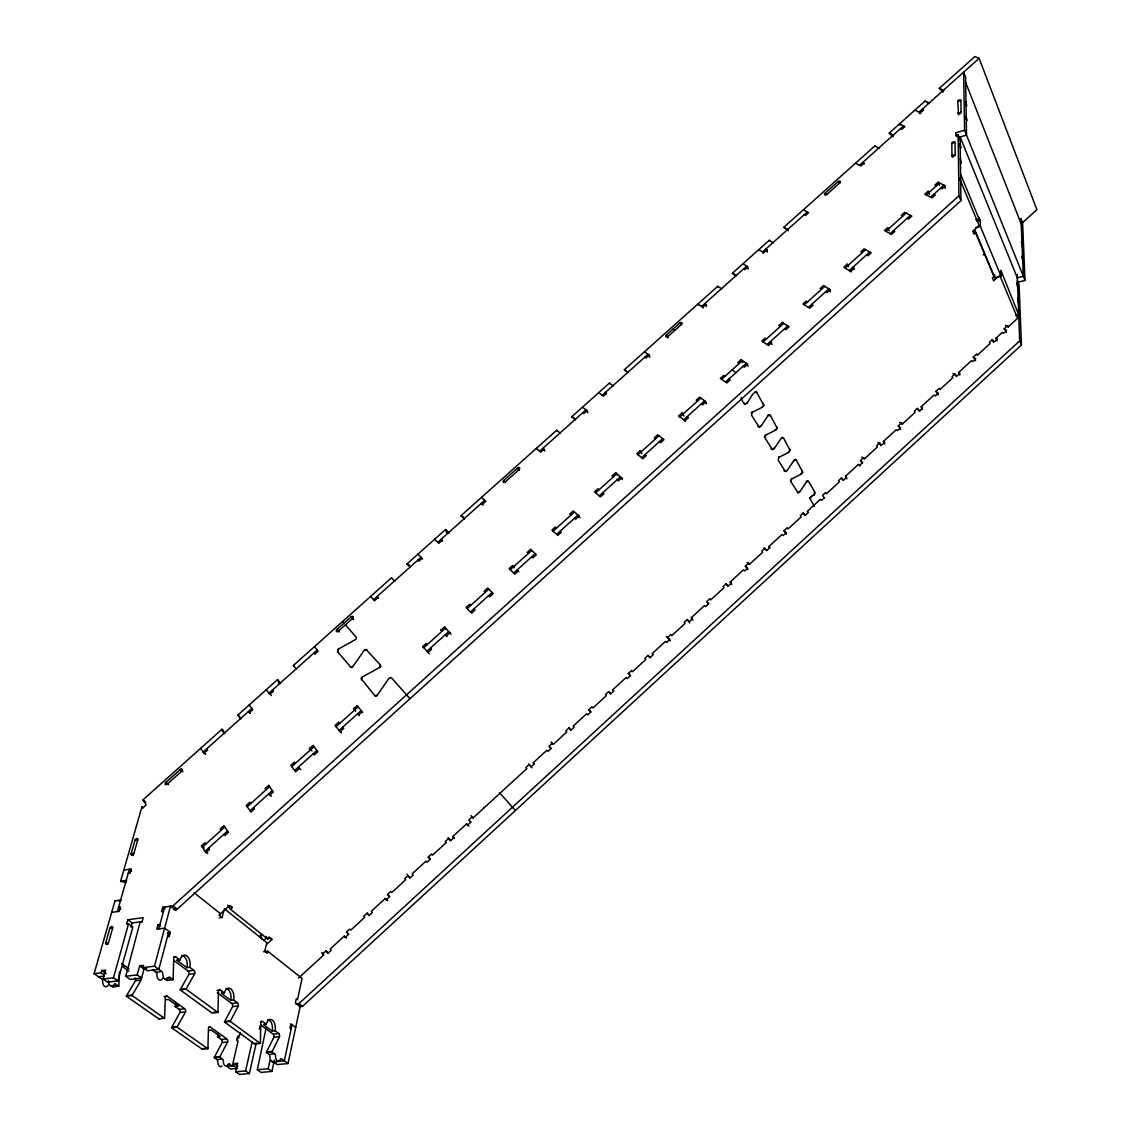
<?xml version="1.0" encoding="UTF-8"?>
<svg xmlns="http://www.w3.org/2000/svg" width="1131" height="1131" viewBox="0 0 1131 1131"><rect width="100%" height="100%" fill="white"/><g stroke="black" fill="none" stroke-linecap="round" stroke-linejoin="round"><path stroke-width="1.5" d="M174.117 960.714L188.114 971.077A2.432 1.484 87.3 0 1 188.934 974.314L180.451 989.328A2.46 1.513 87.8 0 0 180.225 989.922L212.105 1013.065L217.887 1012.429A2.418 1.442 88 0 0 217.986 1011.75L218.495 991.251A2.403 1.428 87.5 0 1 220.361 990.063L224.348 993.032A8.369 4.948 87.5 0 1 230.781 988.876A8.369 4.948 87.5 0 1 233.594 999.917L237.51 1002.844A2.389 1.4 87.6 0 1 238.302 1005.982L230.47 1020.855A2.403 1.414 88.1 0 0 230.257 1021.449L224.504 1022.071A2.403 1.428 88.1 0 1 224.701 1021.477L232.59 1006.618A2.375 1.4 87.7 0 0 231.784 1003.48L217.251 992.693M175.545 1003.395A8.256 5.104 88.2 0 1 175.164 1006.519L179.179 1009.389A2.347 1.442 88.4 0 1 179.956 1012.471L171.756 1027.188A2.375 1.456 88.9 0 0 171.544 1027.768L202.308 1049.271L207.85 1048.706A2.333 1.4 89 0 0 207.934 1048.055L208.457 1028.249A2.319 1.385 88.5 0 1 210.267 1027.047L226.85 1038.922A2.304 1.357 88.6 0 1 227.614 1041.948L219.994 1056.524A2.319 1.371 89 0 0 219.796 1057.089L214.282 1057.641A2.319 1.371 89.1 0 1 214.48 1057.061L222.128 1042.499A2.29 1.357 88.6 0 0 221.365 1039.488L217.562 1036.774A8.058 4.821 88.5 0 0 217.901 1033.706M165.098 978.937L167.105 980.393L173.001 979.686A2.488 1.541 87.6 0 0 173.1 978.994L173.792 958.028A2.46 1.527 87 0 1 175.786 956.854L180.013 960.007A8.567 5.259 87.1 0 1 186.869 955.907A8.567 5.259 87.1 0 1 189.782 967.288L193.924 970.37A2.446 1.484 87.2 0 1 194.744 973.607L186.304 988.635A2.46 1.499 87.7 0 0 186.092 989.229L180.225 989.922M171.544 1027.768L177.143 1027.174A2.375 1.456 88.8 0 1 177.355 1026.58L185.541 1011.863A2.347 1.442 88.3 0 0 184.749 1008.753L167.247 996.227A2.375 1.47 88.2 0 0 165.324 997.401L164.631 1017.646A2.389 1.484 88.7 0 1 164.518 1018.31L158.891 1018.932L126.389 996.227A2.432 1.555 88.6 0 1 126.63 995.633L135.437 980.775A2.403 1.527 88 0 0 134.872 977.82M119.448 971.727L118.854 985.511A2.446 1.583 88.3 0 1 118.741 986.204L113.015 986.882L110.965 985.454M814.334 506.349L810.05 498.601L810.828 496.862L814.377 494.586L815.041 492.48L808.651 481.467L806.46 481.933L799.843 491.716L797.977 492.805L790.767 481.467L791.799 478.979L801.328 474.045L802.727 472.136L796.394 460.26L793.948 460.444L787.261 470.369L785.366 471.471L778.114 460.176L779.005 457.306L788.689 452.343L790.102 450.407L783.599 438.22L781.111 438.39L774.339 448.47L772.416 449.573L764.98 437.98L765.871 435.053L775.71 430.077L777.153 428.112L770.465 415.6L767.935 415.756L761.092 425.991L759.127 427.094L751.507 415.19L752.398 412.207L762.393 407.217L763.849 405.223L756.257 391.75M292.095 1024.686L284.305 1060.864L273.363 1061.924L277.067 1064.596L287.995 1063.55L300.167 1006.576L295.389 1002.872L296.28 998.73L297.481 999.663L302.048 978.442L267.736 951.213L263.551 951.722M271.921 1071.396L273.801 1062.815L270.097 1060.129L268.203 1068.738L271.921 1071.396L261.063 1072.428L257.317 1069.77L266.379 1026.708M233.537 1065.755L226.836 1066.406L230.611 1069.035L237.312 1068.399L233.537 1065.755L234.032 1063.635L237.708 1063.281L235.743 1071.82L239.503 1074.45L249.357 1073.517L256.299 1042.768M259.395 1029.111L260.158 1025.69M249.357 1073.517L245.597 1070.873L252.213 1041.792M267.736 951.213L267.255 953.277L264.781 951.312L266.775 942.632L224.306 908.688M240.111 1032.334L239.037 1036.957A1.739 1.202 -53.8 0 1 237.043 1038.668M237.793 1036.053L236.817 1040.251L238.061 1041.142L232.322 1065.883L228.292 1064.144M260.625 937.924L261.53 934.022L262.703 934.969L260.059 935.309M219.273 917.891L222.128 917.51L223.938 910.158M168.901 931.364L158.835 969.352L147.341 970.766L142.973 967.613L143.58 965.351L139.65 965.832L137.19 974.894L125.753 976.293L140.06 922.274L141.983 922.005L143.185 917.651L127.845 919.757L126.63 924.098L128.538 923.843L132.85 927.038L117.878 980.916L107.53 982.175L103.091 979.064L105.635 970.073L101.79 970.554L101.154 972.801L94.113 973.678L114.994 900.813L120.649 900.007A2.389 1.541 85.8 0 1 121.031 900.403L118.204 900.813M159.952 924.508L158.001 924.762L156.813 929.173L164.631 928.127L170.314 932.439L169.141 936.85L167.727 935.775M142.973 967.613L154.48 966.185L170.47 906.2L176.097 910.554M158.764 928.904L164.645 907.02M125.753 976.293L130.164 979.432L141.587 978.032L144.033 968.998L146.648 968.673M956.359 136.384L956.034 135.579L958.169 134.971L958.918 195.804L173.001 905.846L162.708 907.288L161.535 911.628L163.472 911.36M103.091 979.064L113.453 977.792L128.538 923.843M130.942 927.293L132.143 922.953L142.35 921.567M108.534 942.547L112.676 927.986A1.88 1.188 -51.1 0 0 111.715 926.558A1.88 1.188 -51.1 0 0 109.82 928.381L105.664 942.929A1.894 1.202 -51.5 0 0 106.625 944.385A1.894 1.202 -51.5 0 0 108.534 942.547L105.664 942.929L107.855 944.512M117.355 911.558L129.401 869.23L131.648 870.983M133.896 853.467L137.798 839.796A1.795 1.131 -49 0 0 136.837 838.481A1.795 1.131 -49 0 0 135.013 840.22L131.111 853.891A1.81 1.131 -49.3 0 0 132.058 855.234A1.81 1.131 -49.3 0 0 133.896 853.467L131.111 853.891L133.189 855.545M125.909 882.463L121.045 881.417A2.361 1.527 85.1 0 1 120.621 881.19L141.926 806.855L142.944 807.704M260.922 1025.082L273.137 1034.144A2.319 1.329 87.9 0 1 273.9 1037.198L266.577 1051.901A2.347 1.343 88.4 0 0 266.379 1052.48L272.048 1051.929A2.347 1.329 88.3 0 1 272.232 1051.349L279.527 1036.618A2.333 1.315 87.9 0 0 278.763 1033.564L275.045 1030.793A8.171 4.665 87.8 0 0 272.331 1020.063A8.171 4.665 87.8 0 0 266.308 1024.276L263.466 1024.573L272.232 1031.09L275.045 1030.793M126.389 996.227L132.087 995.563A2.432 1.541 88.5 0 1 132.313 994.969L141.106 980.096A2.403 1.527 87.9 0 0 140.767 977.424M756.427 391.892C749.457 392.641 746.757 414.625 741.102 397.603M345.45 624.821L356.109 637.078A2.29 1.484 -42.5 0 1 355.671 639.425L338.339 649.152L337.448 651.583L350.723 667.078L352.957 666.385L364.408 650.141L365.921 649.378L380.228 664.802L379.507 667.544L362.076 677.13L361.142 678.572L374.743 695.65L377.316 695.084L388.923 678.402A2.361 1.583 -42.9 0 1 391.708 678.02L409.973 698.704M162.708 978.273L161.634 979.63A4.976 3.11 87.6 0 1 157.011 976.279L156.884 974.045A2.488 1.569 87.6 0 0 155.965 972.307L152.911 970.087M108.152 985.271L107.417 986.161A4.906 3.181 88.4 0 1 102.709 982.881L102.582 980.676A2.46 1.598 88.4 0 0 101.663 978.951L94.113 973.678M295.728 1003.89L298.994 1003.536L1019.695 340.869L1017.179 274.564M299.319 1006.675L302.571 1006.307L1021.434 345.012L1019.102 284.8L1017.405 280.629M298.542 978.075L323.636 955.045L321.798 952.359M346.524 938.08L344.248 936.143L330.238 948.994L331.157 950.337L327.863 953.362L326.025 950.69M387.763 900.728L385.275 898.495L371.35 911.275L372.311 912.576L369.031 915.587L367.123 912.971M454.351 838.283L452.81 836.53L466.566 823.919L468.898 826.266M470.821 821.997L468.757 819.89L471.995 816.935L473.027 817.982L526.876 768.571L525.887 767.482L529.096 764.556L532.037 767.808M528.474 763.877L531.146 766.818L534.355 763.877L533.281 762.704L546.853 750.249L547.941 751.408L551.136 748.482L549.779 747.025M551.066 742.092L553.229 744.396L566.772 731.969L565.825 730.852L569.006 727.94L570.901 730.159L574.237 727.275L573.134 726.13L586.636 713.746L587.738 714.877L590.919 711.965L588.7 709.717M613.426 690.645L612.748 689.783L626.164 677.483L627.309 678.572L630.462 675.674L628.172 673.496M692.935 620.127L691.253 617.752L704.5 605.594L705.702 606.626L708.812 603.77L707.313 602.484M731.771 584.487L730.145 582.069L743.321 569.982L744.551 570.985L747.648 568.144L745.202 566.15M747.068 562.319L749.514 564.298L762.647 552.253L761.856 551.023L764.938 548.182L766.507 550.656M769.391 547.531L768.811 546.598L781.903 534.581L783.147 535.557L786.229 532.729L783.726 530.807M846.865 478.851L845.437 476.292L858.372 464.431L860.027 465.986M861.836 457.051L864.452 458.847L877.345 447.014L876.652 445.713L879.692 442.928L881.063 445.543M884.767 444.073L883.396 441.458L896.261 429.667L897.59 430.543L900.615 427.758L897.957 426.019M899.64 422.372L902.298 424.111L915.12 412.363L914.456 411.034L917.481 408.263L918.782 410.921M922.444 409.479L921.143 406.835L933.923 395.101L935.28 395.949L938.278 393.192L935.577 391.51M959.908 375.11L958.664 372.41L971.359 360.747L972.745 361.567L975.728 358.824L972.971 357.198M997.132 340.94L995.944 338.197L1002.264 332.401L1003.664 333.193L1006.647 330.464L1003.847 328.881M1005.402 325.375L1008.202 326.944L1017.603 318.32L999.733 275.257M386.788 900.29L386.236 899.795L389.516 896.784L388.301 895.172M453.828 837.76L450.59 840.743L448.06 837.633M824.584 497.527L821.53 500.34L820.244 499.393L807.237 511.339L808.509 512.286L805.442 515.1L802.911 513.205M859.673 465.336L862.713 462.537L860.535 461.038M919.8 411.119L922.486 407.683L921.143 406.835M264.23 940.031L266.69 937.783M227.783 905.097L230.441 909.225L267.736 939.126L269.447 937.571L268.994 936.892M266.902 944.145L271.921 939.564L271.016 938.193M998.517 276.36L993.654 280.799L992.438 277.901L993.951 276.501L975.685 232.816L972.801 231.318M983.136 254.786L984.14 254.828M1021.717 223.471L1036.887 209.659L979.135 58.331L974.88 56.55L939.338 88.303A2.234 1.513 -64.5 0 0 939.592 88.713L943.169 92.106M219.046 915.092L229.593 905.535L232.194 907.628L230.441 909.225M975.685 232.816L974.116 234.244L972.844 231.191L979.093 225.521L959.342 177.906M173.792 909.593L177.214 909.126L960.954 200.639L960.106 137.077M208.613 848.066L209.504 849.438L205.884 852.703L201.445 845.875L205.05 842.637L205.941 843.995M265.983 789.89L265.05 788.59L268.613 785.381L269.249 785.96M310.431 749.825L309.456 748.566L313.004 745.371L317.896 751.705L314.347 754.914L313.358 753.642M340.685 732.308L335.087 725.48L338.621 722.299L339.229 722.907M353.579 708.826L355.601 710.862L353.579 708.826L357.099 705.645L357.707 706.267M423.277 647.186L422.697 646.55L426.175 643.412L427.249 644.585M441.514 630.759L440.949 630.108L444.426 626.984L450.407 633.374M513.714 566.659L512.583 565.571L509.148 568.667L514.831 574.124L518.267 571.028L518.804 571.692M612.733 476.49L612.239 475.798L615.632 472.744L622.191 478.455M641.305 451.693L640.075 450.718L636.711 453.757L642.875 458.663L646.253 455.623L645.023 454.634M679.137 416.675L678.671 415.954L682.021 412.928L683.28 413.875M743.039 366.274L744.354 367.165L747.676 364.168L741.116 359.7L737.794 362.683L739.108 363.574M779.528 326.223L779.103 325.474L782.398 322.505L789.113 326.802L785.819 329.785L784.462 328.909M848.49 265.022L847.091 264.216L843.839 267.156L851.162 271.977M889.122 228.405L887.708 227.642L884.47 230.554L891.553 234.428L894.805 231.502L893.377 230.724M929.498 192.03L928.056 191.295L924.833 194.193L932.071 197.897L935.309 194.984L933.853 194.249M940.695 188.057L942.165 188.806L945.389 185.894L938.094 182.232L934.885 185.131L936.341 185.866M202.336 847.232L224.815 826.973M247.222 806.799L269.546 786.667M291.798 766.62L313.98 746.644M336.077 726.724L358.117 706.875M423.757 647.724L445.501 628.129M467.16 608.605L488.762 589.152M510.279 569.755L531.74 550.429M553.116 531.16L574.421 511.961M595.669 492.819L616.833 473.748M637.941 454.733L658.977 435.774M679.943 416.887L700.838 398.055M721.663 379.295L742.417 360.591M763.114 341.944L783.741 323.353M804.297 304.833L824.796 286.369M845.225 267.962L865.583 249.612M885.884 231.332L906.115 213.095M926.275 194.928L939.55 182.968M227.529 831.016L204.994 851.332L207.722 853.566M249.993 810.771L272.373 790.583M294.682 770.48L316.92 750.433M361.157 710.551L339.074 730.456L341.534 732.888M470.468 611.998L492.112 592.488M513.686 573.035L535.189 553.653M556.622 534.327L577.983 515.072L579.991 517.814M599.274 495.873L620.495 476.745L622.432 479.544M641.645 457.673L662.724 438.672M683.732 419.728L704.684 400.855L706.465 403.753M725.551 382.024L746.361 363.277L748.072 366.232M767.101 344.573L787.77 325.94M808.382 307.363L828.91 288.843L830.479 291.911M849.381 270.394L869.796 251.987M890.139 233.65L910.413 215.371M930.615 197.147L943.918 185.159L945.29 188.368M270.394 795.701L269.744 795.121L273.32 791.898L268.613 785.381M340.078 731.7L343.612 728.52L342.608 727.261L343.527 728.18M362.782 712.389L362.174 711.781L358.64 714.962L357.622 713.732L359.446 715.57M449.841 632.724L446.349 635.876L445.275 634.717L446.971 636.64M617.102 479.798L618.318 480.816L621.711 477.749M678.671 415.954L685.004 420.675L688.355 417.65L687.082 416.703L687.775 417.791M850.781 271.2L854.046 268.245L854.428 269.022M167.091 784.25L181.54 771.342A1.753 1.103 -47.1 0 0 182.218 769.25A1.753 1.103 -47.1 0 0 180.296 769.476L165.861 782.369A1.753 1.103 -47.5 0 0 165.183 784.476A1.753 1.103 -47.5 0 0 167.091 784.25L165.861 782.369L168.533 784.645M251.874 708.473L203.156 752.016L205.757 754.335M317.231 650.042L268.994 693.176L271.468 695.565M338.409 631.112L352.476 618.53A1.697 1.089 -42.1 0 0 353.028 616.579A1.697 1.089 -42.1 0 0 351.034 616.89L336.981 629.458A1.697 1.103 -42.6 0 0 336.416 631.423A1.697 1.103 -42.6 0 0 338.409 631.112L336.981 629.458L339.286 632.045M373.541 599.699L421.029 557.258M437.711 542.343L484.732 500.312M505.373 481.848L519.087 469.591A1.668 1.074 -36.8 0 0 519.511 467.767A1.668 1.074 -36.8 0 0 517.461 468.149L503.747 480.406A1.668 1.074 -37.2 0 0 503.323 482.23A1.668 1.074 -37.2 0 0 505.373 481.848L503.747 480.406L505.401 482.555M539.628 451.241L585.915 409.846L587.823 412.645M602.173 395.313L648.035 354.328L649.83 357.184M668.152 336.331L681.541 324.371A1.654 1.046 -31.7 0 0 681.837 322.674A1.654 1.046 -31.7 0 0 679.717 323.127L666.357 335.073A1.654 1.046 -32.1 0 0 666.046 336.784A1.654 1.046 -32.1 0 0 668.152 336.331L666.357 335.073L668.124 337.971M701.559 306.473L746.7 266.11L748.34 269.093M807.28 211.964L762.563 251.93L763.368 253.443M826.917 194.405L839.965 182.741A1.654 1.004 -27.7 0 0 840.149 181.158A1.654 1.004 -27.7 0 0 837.986 181.681L824.951 193.344A1.654 1.004 -27.9 0 0 824.753 194.928A1.654 1.004 -27.9 0 0 826.917 194.405L824.951 193.344L825.404 194.263M855.503 163.217L859.503 165.282L903.542 125.909M979.135 58.331L919.008 112.082L919.687 113.666M914.894 110.145L920.394 112.718L923.49 109.961L922.104 109.311L922.613 110.513M204.654 753.826L204.004 753.246L207.454 750.164L206.605 748.934L207.581 749.811M249.965 713.308L249.329 712.714L252.764 709.646L249.216 704.924M266.294 689.67L269.885 694.335L273.306 691.281L272.401 690.108L273.334 691.013M370.6 596.475L374.517 600.787L377.895 597.776L376.906 596.701L378.461 598.412M422.598 558.94L422.047 558.29L418.696 561.287L417.692 560.241M442.617 541.042L442.065 540.392L438.743 543.375L434.629 539.275M482.994 505.26L481.424 503.267L482.485 504.256L485.793 501.287L481.537 497.343M544.506 449.926L544.011 449.247L540.731 452.174L536.306 448.413L536.914 449.233M587.54 411.458L587.06 410.751L583.794 413.663L582.663 412.758M649.675 355.897L649.222 355.176L645.985 358.06L644.797 357.212M698.407 304.918L697.898 304.041L702.789 307.293L705.984 304.423L706.408 305.158M767.412 250.615L767.002 249.866L763.835 252.694L758.774 249.64M864.324 163.967L863.957 163.175L860.832 165.974L859.503 165.282M141.926 806.855L142.69 808.071L146.168 804.947L142.958 799.871L222.015 729.241A2.319 1.711 -34.5 0 1 222.312 729.636L224.602 732.846A2.319 1.725 -34.5 0 1 224.899 733.241M240.988 718.864A2.319 1.725 -35.2 0 1 240.564 718.581L237.934 715.018L277.533 679.632L278.721 681.187M296.082 668.958A2.29 1.711 -37.7 0 0 296.492 669.241L293.325 665.523L391.467 577.828L394.45 581.009A2.248 1.711 -41.8 0 1 394.648 581.32M410.27 567.352A2.248 1.711 -43.2 0 1 410.002 567.112L406.976 563.973L445.586 529.478L448.696 532.517A2.234 1.697 -44.8 0 1 448.936 532.955M464.488 519.058A2.234 1.697 -45.7 0 1 464.106 518.733L460.967 515.736L556.65 430.247L560.001 433.017A2.22 1.668 -50.5 0 1 560.213 433.47M575.198 418.838L572.116 417.07A2.205 1.668 -51.5 0 1 571.777 416.731L609.411 383.098L612.889 385.742A2.205 1.654 -53.3 0 1 613.087 386.208M627.733 371.887L624.75 370.035A2.205 1.654 -54 0 1 624.411 369.681L717.733 286.313L721.437 288.702A2.205 1.612 -58 0 1 721.578 289.055M735.56 275.497L732.775 273.504A2.205 1.598 -58.6 0 1 732.478 273.137L769.193 240.338L773.01 242.6A2.205 1.598 -59.3 0 1 773.152 242.953M788.123 230.71L784.108 227.628A2.205 1.583 -60.6 0 1 783.825 227.26L874.843 145.927L878.886 147.949A2.22 1.527 -63.4 0 1 879.013 148.458M893.207 136.752L889.503 133.472A2.22 1.541 -62.6 0 1 889.235 133.076L925.059 101.069L929.201 102.963A2.234 1.527 -63.7 0 1 929.329 103.487M958.551 114.839L957.759 101.422L960.926 100.518L961.081 112.308A1.697 1.004 -24.9 0 1 959.512 113.821A1.697 1.004 -24.9 0 1 957.9 113.213M957.9 113.213L961.081 112.308M956.034 135.579L956.006 132.68L964.559 130.263L963.669 72.158L965.563 77.021L966.51 135.126L957.971 137.515M951.821 143.383L955.031 142.492L955.172 154.749A1.711 1.046 -25 0 1 953.56 156.304A1.711 1.046 -25 0 1 951.934 155.64L951.821 143.383A1.711 1.032 -25.3 0 1 953.419 141.842A1.711 1.032 -25.3 0 1 955.031 142.492M955.172 154.749L951.934 155.64L952.599 157.251M975.841 219.697L979.036 218.863L978.994 217.364L980.266 220.432L980.393 226.44L1001.02 276.19L994.771 277.731L974.682 229.692M977.085 221.266L980.266 220.432M975.601 227.684L980.393 226.44M1016.896 277.844L1023.329 276.261L1020.968 218.453L1022.608 222.651L1025.011 280.431L1016.981 282.411M1015.638 315.535L1018.706 314.8L1000.836 270.21L1001.02 276.19M763.708 405.69L763.354 403.979M777.011 426.868L776.474 429.441L775.23 429.723M789.254 450.958L789.975 449.205M135.013 840.22L137.798 839.796M123.802 870.078L131.281 868.961L130.093 873.132L128.213 873.415M120.621 881.19L126.234 880.37A2.361 1.527 85.1 0 0 126.672 880.582M121.045 881.417L125.258 880.795M764.302 436.849L765.786 434.431M111.686 912.349L119.25 911.303L120.466 907.005L118.571 907.274L120.72 908.872M814.377 494.586L814.433 491.801M109.82 928.381L112.676 927.986M167.388 932.821L170.314 932.439M173.58 957.137L175.786 956.854M177.482 959.145A8.567 5.273 87.1 0 0 177.086 960.375L180.013 960.007M98.553 976.774L104.306 976.067M177.086 960.375L186.855 967.641L189.782 967.288M155.965 972.307L160.39 971.755M188.114 971.077L193.203 970.469M135.437 980.775L140.385 980.181M189.655 974.229L194.744 973.607M167.035 977.848L169.989 977.495L173.001 979.686M117.426 985.695L113.128 986.204A2.446 1.583 88.4 0 1 113.015 986.882M170.159 979.347L173.1 978.994M790.428 481.453L790.922 480.18M809.57 498.248L811.591 496.255M128.043 995.464L132.313 994.969M180.451 989.328L184.848 988.805M163.967 996.595L167.247 996.227M216.996 990.445L220.361 990.063M165.72 999.776L168.519 999.465L177.949 1006.208A8.256 5.09 88.2 0 0 178.231 1004.667M221.93 991.944A8.369 4.962 87.5 0 0 221.478 993.371L224.348 993.032M175.164 1006.519L177.949 1006.208M221.478 993.371L230.724 1000.242L233.594 999.917M179.179 1009.389L184.042 1008.838M231.784 1003.48L236.803 1002.914M180.663 1012.401L185.541 1011.863M232.59 1006.618L237.595 1006.053M161.804 1017.957L163.217 1017.801M213.646 1012.231L217.986 1011.75M171.756 1027.188L175.955 1026.736M226.143 1021.321L230.47 1020.855M208.896 1027.188L210.267 1027.047M260.399 1021.689L261.812 1021.547M208.627 1030.398L211.37 1030.101L220.305 1036.491L217.562 1036.774M221.365 1039.488L226.172 1038.993M273.843 1034.073L278.763 1033.564M222.821 1042.429L227.614 1041.948M273.9 1037.198L278.834 1036.689M203.778 1048.479L207.934 1048.055M224.504 1022.071L254.645 1043.955L260.342 1043.39A2.361 1.357 88.2 0 0 260.427 1042.725L260.766 1022.678A2.347 1.357 87.8 0 1 262.519 1021.463L266.308 1024.276M214.48 1057.061L218.622 1056.651M267.99 1051.759L272.232 1051.349M214.282 1057.641L216.982 1059.521L221.111 1059.111M270.436 1054.262L274.677 1053.852A2.347 1.329 88.4 0 1 275.54 1056.142A4.68 2.658 88.3 0 0 277.265 1060.737A4.68 2.658 88.3 0 0 280.234 1059.563A2.347 1.315 88.4 0 1 281.704 1058.969L287.995 1063.55M273.801 1062.815L276.289 1062.575M235.743 1071.82L245.597 1070.873M257.317 1069.77L268.203 1068.738M791.7 478.356L791.135 479.742M757.968 426.472L759.947 426.938L760.612 425.638M772.332 449.191L773.632 449.177L773.858 448.116M800.847 473.691L802.586 472.574M794.74 459.893L793.623 460.826M756.978 392.386L755.565 391.467L754.801 392.188M786.936 470.75L786.144 471.302M362.076 677.13L361.34 679.872M338.339 649.152L337.589 651.809M379.507 667.544L380.878 666.555L380.384 665.042M767.836 415.091L770.239 415.331M364.408 650.141L367.123 649.745M374.743 695.65L376.213 696.314L377.316 695.084M350.454 666.951L351.897 667.601L352.957 666.385M784.49 470.948L784.886 471.118M795.517 459.737L795.135 459.766M797.496 492.452L797.624 492.734M939.338 88.303L943.508 90.183A2.234 1.513 -64 0 0 943.763 90.579L942.363 89.957M409.634 565.302L407.372 564.284A2.234 1.697 -43.2 0 1 406.976 563.973M927.25 102.525L928.636 103.161M900.446 128.68L901.817 129.33L904.913 126.559L899.442 123.943L899.965 125.131M889.235 133.076L893.306 135.056A2.234 1.527 -63.3 0 0 893.575 135.451M890.182 133.797L891.539 134.462M380.468 665.339L380.228 664.802M463.54 517.121L461.349 516.047A2.22 1.697 -46.1 0 1 460.967 515.736M862.614 162.496L863.957 163.175M902.877 216.007L901.449 215.258L904.687 212.345L911.855 216.134L908.603 219.061L907.175 218.297M839.965 182.741L837.986 181.681L838.424 182.614M803.392 209.772L808.594 212.685L805.442 215.498L804.141 214.763M862.331 252.552L860.931 251.761L864.183 248.82L871.209 252.779L867.944 255.733L866.53 254.927M995.944 338.197L997.344 338.989L994.375 341.718L991.59 340.12M783.825 227.26L787.671 229.494A2.22 1.583 -59.9 0 0 787.968 229.862M854.046 268.245L852.661 267.439L853.226 268.598M808.17 481.113L807.873 480.944M767.002 249.866L765.729 249.103L767.327 252.114M821.516 289.324L820.159 288.49L823.425 285.549L830.295 289.677L827.015 292.632L825.63 291.798M958.664 372.41L960.035 373.244L957.038 375.987L952.938 373.499M795.687 459.638L796.394 460.26M807.591 301.878L806.233 301.044L802.953 303.999L809.739 308.212L813.033 305.243L811.662 304.395M742.94 263.792L747.959 266.888L744.792 269.729L743.534 268.952M732.478 273.137L736.21 275.483A2.205 1.612 -58.4 0 0 736.521 275.851M917.241 409.026L919.475 410.454M779.103 325.474L780.447 326.322M766.422 338.961L765.093 338.098L761.785 341.067L768.43 345.45L771.752 342.467L770.409 341.59L772.077 344.587M705.984 304.423L704.754 303.617L706.465 306.543M883.396 441.458L884.725 442.348L881.685 445.133L877.741 442.461M795.39 459.455L796.167 459.992M679.717 323.127L681.541 324.371M673.044 329.093L674.854 330.351M732.054 369.936L735.97 372.636M724.985 376.298L723.699 375.393L720.362 378.39L726.851 382.942L730.188 379.931L728.887 379.026M762.308 406.595L762.393 407.217M101.154 972.801L104.476 975.134M118.741 986.204L115.673 984.055A2.46 1.583 88.4 0 0 114.259 984.126L113.157 985.469A4.92 3.181 88.3 0 1 108.449 982.175L108.378 980.704M132.087 995.563L164.518 1018.31M177.143 1027.174L207.85 1048.706M219.796 1057.089L222.496 1058.984A2.319 1.371 89.1 0 1 223.358 1061.246A4.623 2.729 89 0 0 225.083 1065.784A4.623 2.729 89 0 0 228.137 1064.596A2.304 1.357 89.1 0 1 229.664 1064.017M769.066 414.695L770.465 415.6M113.453 977.792L117.878 980.916M101.79 970.554L106.215 973.678M234.032 1063.635L237.793 1066.279M746.997 402.565L747.139 403.3M744.071 403.103L745.117 403.923M845.437 476.292L846.723 477.211L843.684 480.011L841.096 478.173M752.313 411.585L752.398 412.207M752.03 412.575L751.224 412.659M782.228 437.329L783.599 438.22M782.313 437.711L782.581 437.414M128.906 968.744L121.795 963.654A2.432 1.569 87.7 0 0 121.512 963.499M137.19 974.894L141.587 978.032M128.948 971.161L123.251 967.09A8.454 5.401 87.8 0 1 123.661 965.874M788.59 451.721L788.689 452.343M644.486 351.769L649.222 355.176M139.65 965.832L144.033 968.998M771.045 448.682L772.049 449.488M802.303 471.344L802.261 470.934M778.906 456.684L779.005 457.306M266.379 1052.48L269.022 1054.403A2.347 1.343 88.4 0 1 269.885 1056.693A4.68 2.658 88.4 0 0 273.221 1061.528M697.502 401.067L696.215 400.148L699.552 397.137L705.956 401.788L702.62 404.799L701.333 403.866M807.633 481.255L806.756 481.043M806.361 481.269L806.46 481.933M154.48 966.185L161.874 971.571A2.502 1.555 87.6 0 1 162.793 973.324L162.935 975.558A4.976 3.096 87.5 0 0 167.529 978.923L168.604 977.566A2.488 1.541 87.6 0 1 169.989 977.495M186.092 989.229L217.887 1012.429M230.257 1021.449L260.342 1043.39M272.048 1051.929L274.677 1053.852M785.748 471.429L784.009 470.595M813.542 494.572L813.656 495.194M799.363 491.363L799.532 492.098M624.411 369.681L627.917 372.297A2.205 1.64 -54.4 0 0 628.256 372.65M127.845 919.757L132.143 922.953M291.19 1028.899L289.974 1027.98L290.879 1023.767L295.714 1027.429M158.001 924.762L160.135 926.388M162.708 907.288L164.829 908.914M598.723 392.641L603.332 396.203L606.584 393.305L605.424 392.415L606.131 393.461M655.612 438.814L654.368 437.838L657.733 434.813L663.982 439.648L660.603 442.688L659.359 441.712M173.001 905.846L177.214 909.126M298.994 1003.536L302.571 1006.307M768.811 546.598L770.055 547.574L766.959 550.401L763.877 547.955M222.128 917.51L219.485 915.417L220.008 913.325L194.037 892.698M582.507 407.132L587.06 410.751M269.447 937.571L271.921 939.564M571.777 416.731L575.156 419.46A2.205 1.668 -51.1 0 0 575.509 419.799M323.636 955.045L322.476 954.097L325.77 951.058L328.089 952.981M612.239 475.798L613.454 476.787M142.958 799.871L145.673 802.105M201.445 845.875L204.174 848.123M730.145 582.069L731.361 583.073L728.265 585.929L725.848 583.907M599.062 489.765L597.861 488.748L594.468 491.801L600.476 496.905L603.883 493.837L602.667 492.819M544.011 449.247L542.908 448.3L544.888 451.043M348.673 934.093L346.397 932.142L349.691 929.131L350.822 930.106L364.79 917.283L363.659 916.308L366.953 913.297L369.187 915.262M182.939 771.766L180.296 769.476L181.54 771.342M691.253 617.752L692.441 618.798L689.316 621.668L686.955 619.576M571.028 515.029L569.84 513.997L573.247 510.929L579.171 516.118L575.75 519.186L574.562 518.154M519.087 469.591L517.461 468.149L519.087 470.312M556.537 528.092L555.363 527.032L551.956 530.114L557.795 535.387L561.216 532.305L560.043 531.245M271.398 796.139L268.796 793.806L269.744 795.121M389.644 896.487L387.438 894.494L390.704 891.497L391.807 892.5L405.69 879.762L404.601 878.759L407.867 875.762L410.03 877.783M666.258 636.442L669.75 639.609L666.626 642.493L665.452 641.433L652.12 653.661L653.28 654.736L650.141 657.62L647.837 655.471M300.789 769.631L298.245 767.27L299.206 768.557L295.643 771.766L290.837 765.348L294.399 762.138L295.347 763.425M528.304 553.511L527.159 552.451L530.58 549.355L536.348 554.727L532.913 557.823L531.754 556.749M250.333 713.308L248.452 711.526L249.329 712.714M309.456 748.566L311.972 750.956M518.267 571.028L517.136 569.925L517.927 570.929M430.36 859.122L428.225 857.086L431.476 854.103L432.551 855.121L446.335 842.468L445.275 841.436L448.526 838.467L450.619 840.531M612.748 689.783L613.879 690.9L610.712 693.798L609.312 692.412M442.065 540.392L441.033 539.36L441.853 540.349M452.81 836.53L453.602 837.308M485.312 592.262L484.195 591.145L487.645 588.049L493.229 593.605L489.78 596.716L488.649 595.599M470.623 605.495L469.521 604.364L466.071 607.488L471.57 613.129L475.048 610.005L473.931 608.874M417.989 554.133L422.047 558.29M568.865 727.912L571.056 730.188M483.884 807.52L484.266 807.364M515.383 810.545L499.393 792.52M440.949 630.108L442.023 631.254M343.16 622.135L342.58 621.513L344.008 623.167M353.593 619.632L351.034 616.89L352.476 618.53M533.281 762.704L534.086 763.581M422.697 646.55L428.027 652.389L431.533 649.236L430.459 648.077L431.307 649.038M429.257 653.76L426.967 651.216L448.753 631.579L451 634.152M551.009 748.411L549.072 746.22L552.267 743.279L553.229 744.396M444.426 626.984L446.307 629.133M470.963 815.55L473.027 817.982M469.535 820.639L470.821 822.18L467.584 825.135L466.566 823.919M314.432 646.663L318.164 651.173L314.771 654.213L313.838 653.082M357.099 705.645L362.174 711.781M590.721 711.965L588.869 709.717L592.036 706.804L592.969 707.935L606.428 695.593L605.509 694.448L608.676 691.55L610.5 693.826M338.621 722.299L339.611 723.543M512.583 565.571L514.365 567.804M428.31 856.86L430.289 859.362L427.037 862.345L426.048 861.087L412.207 873.782L413.197 875.055L409.931 878.052L406.99 874.235M278.438 680.777L280.262 683.096A2.29 1.711 -36.9 0 1 280.545 683.506M630.207 675.73L628.412 673.44L631.565 670.542L632.469 671.701L645.843 659.43L644.953 658.256L648.105 655.372L649.858 657.705M385.275 898.495L386.236 899.795M238.797 715.881L240.55 718.256M670.301 640.895L667.728 637.375L670.853 634.505L671.715 635.679L685.004 623.492L684.156 622.304L687.28 619.435L689.825 622.997M222.015 729.241L222.666 730.131M346.609 931.803L348.475 934.446L345.181 937.472L344.248 936.143M250.799 803.561L249.866 802.247L246.304 805.47L250.926 812.1L254.503 808.863L253.584 807.534M615.632 472.744L617.243 475.077M200.611 748.369L204.004 753.246M708.444 603.94L706.79 601.536L709.9 598.681L710.735 599.882L723.939 587.767L723.119 586.551L726.229 583.695L727.855 586.127M221.224 830.211L220.319 828.867L223.91 825.644L228.448 832.359L224.843 835.611L223.938 834.254M640.075 450.718L641.97 453.545M265.955 936.397L267.736 939.126M748.001 569.586L745.612 565.924L748.708 563.082L749.514 564.298M231.304 906.256L232.194 907.628M682.021 412.928L683.986 416.052M685.004 420.675L685.457 421.411M786.512 534.256L784.207 530.51L787.289 527.696L788.053 528.94L801.101 516.966L800.352 515.708L803.42 512.894L804.919 515.411M702.789 307.293L703.213 308.028M741.116 359.7L742.827 362.655M824.047 497.866L822.576 495.321L825.63 492.508L826.365 493.795L839.343 481.891L838.622 480.604L841.662 477.805L843.104 480.364M782.398 322.505L782.808 323.254M862.105 462.932L860.705 460.345L863.745 457.546L864.452 458.847M900.615 429.511L898.608 425.567L901.633 422.796L902.298 424.111M847.091 264.216L848.363 266.789M938.207 395.016L936.284 391.001L939.296 388.258L939.932 389.587L952.67 377.91L952.048 376.552L955.045 373.81L956.289 376.496M887.708 227.642L889.164 230.781M975.558 360.732L973.734 356.647L976.717 353.904L977.325 355.275L989.993 343.654L989.399 342.283L992.382 339.554L993.569 342.297M928.056 191.295L929.442 194.475M938.094 182.232L939.465 185.442M1006.406 332.429L1004.653 328.287L1007.622 325.558L1008.202 326.944M920.394 112.718L920.733 113.524M958.918 195.804L960.954 200.639M1019.695 340.869L1021.434 345.012M960.601 174.287L979.036 218.863M960.389 158.693L961.096 163.26L960.431 161.662M1018.112 299.347L1017.547 297.962L1018.225 302.288M960.233 146.436L960.883 148.048L960.191 143.51M1017.66 287.189L1016.981 282.906L1017.547 284.291M960.106 136.922L1017.292 277.745M958.169 134.971L960.148 139.82M956.006 132.68L957.646 136.71M964.559 130.263L1025.011 280.431M966.213 116.253L966.892 120.72L966.256 119.108M1022.565 257.515L1022 256.115L1022.678 260.342M222.312 729.636L223.952 733.75M965.973 101.649L966.652 106.074L966.015 104.462M1021.972 242.981L1021.42 241.582L1022.085 245.78M965.662 82.464L1021.194 223.881M279.103 683.534L277.816 680.042A2.29 1.711 -36.9 0 0 277.533 679.632M446.618 532.857L445.826 529.916A2.234 1.697 -44.9 0 0 445.586 529.478M994.686 274.748L994.771 277.731M181.851 955.469A8.567 5.273 87.1 0 1 186.855 967.641M226.03 988.466A8.369 4.962 87.5 0 1 230.724 1000.242M254.729 1043.305A2.361 1.371 88.3 0 1 254.645 1043.955M267.637 1019.681A8.171 4.68 87.8 0 1 272.232 1031.09M274.579 1060.1A4.68 2.658 88.4 0 1 273.985 1060.991M957.759 101.422A1.682 0.99 -25.2 0 1 959.328 99.91A1.682 0.99 -25.2 0 1 960.926 100.518M874.843 145.927A2.22 1.541 -62.5 0 1 874.984 146.436M925.059 101.069A2.234 1.513 -64.3 0 1 925.172 101.578M717.718 286.313A2.205 1.612 -57.8 0 1 717.902 286.807M769.193 240.323A2.205 1.598 -59.3 0 1 769.363 240.818M391.467 577.828A2.248 1.711 -42.4 0 1 391.722 578.266M293.735 665.806A2.276 1.711 -37.6 0 1 293.325 665.523M238.358 715.287A2.304 1.711 -35.1 0 1 237.934 715.018M556.65 430.247A2.205 1.668 -50.5 0 1 556.862 430.699M609.411 383.098A2.205 1.654 -53.1 0 1 609.623 383.55M260.823 937.571A1.668 1.131 -50.9 0 1 261.798 938.871M202.392 1048.621A2.333 1.4 89 0 1 202.308 1049.271M216.982 1059.521A2.319 1.371 89.2 0 1 217.845 1061.783A4.623 2.729 89.1 0 0 219.202 1065.996A4.623 2.729 89.1 0 0 222.015 1066.01M114.994 900.813A2.389 1.555 85.9 0 1 115.376 901.209M158.976 1018.437A2.389 1.484 88.8 0 1 158.891 1018.932"/></g></svg>
